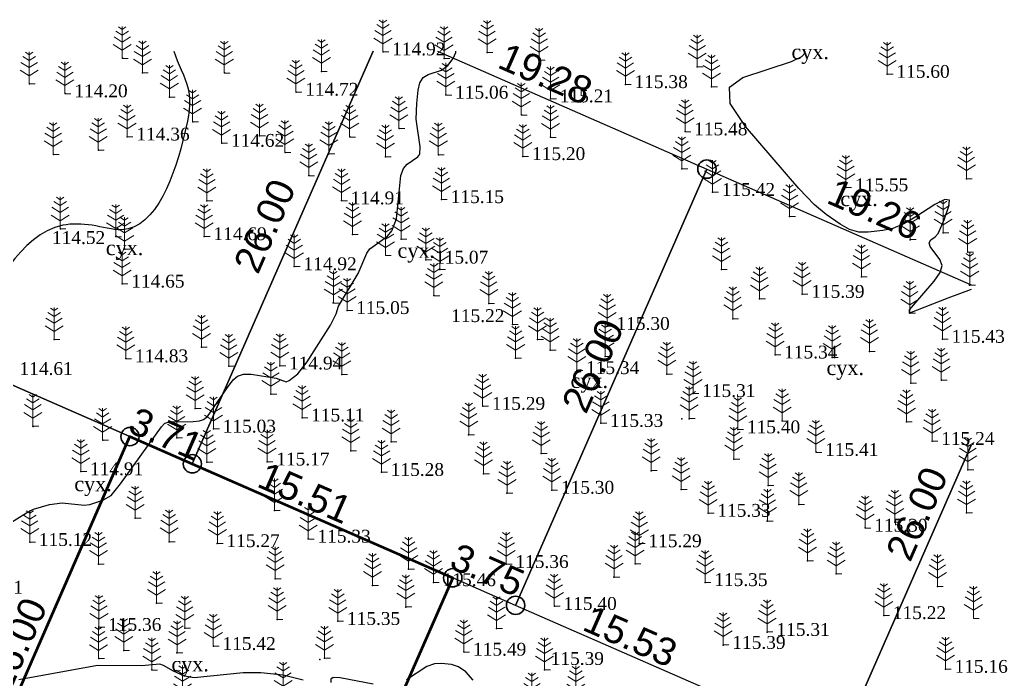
# Model space of a CAD drawing. Header units: millimetres. Extents: x 5405437 to 5405527.1, y 5524916.6 to 5524993.8.
# Drawn here: x 5405472.4 to 5405526.3, y 5524957.8 to 5524993.8 of the extents above; entities that cross this region are included whole.
import ezdxf
from ezdxf.enums import TextEntityAlignment as Align

# ---------------------------------------------------------------- set-up
doc = ezdxf.new("R2010")
doc.units = ezdxf.units.MM
for name, color, linetype in [('горизонтали', 42, 'Continuous'), ('Ділянки_Межі', 10, 'Continuous'), ('надписи', 7, 'Continuous'), ('отметки', 7, 'Continuous'), ('промеры', 185, 'Continuous'), ('Растительность', 7, 'Continuous')]:
    doc.layers.add(name, color=color, linetype=linetype)
doc.layers.add('ТОЧКИ', color=7, linetype='Continuous', lineweight=30)
doc.styles.get("Standard").update_dxf_attribs({"font": 'arial.ttf'})
doc.styles.add('times', font='times.ttf')

# ---------------------------------------------------------------- blocks, each defined once
blk = doc.blocks.new('A$C51FE15A3')
at = {"layer": 'Растительность', "color": 94, "lineweight": 0}
for points in [[(-0.201, 1.726), (0, 1.584), (0.201, 1.726)], [(0, 1.75), (0, 0), (0.319, 0)], [(-0.447, 1.172), (0, 0.895), (0.447, 1.172)], [(-0.343, 1.489), (0, 1.267), (0.343, 1.489)], [(-0.493, 0.753), (0, 0.444), (0.493, 0.753)]]:
    blk.add_lwpolyline(points, dxfattribs=at)

msp = doc.modelspace()

# ---------------------------------------------------------------- linework, layer by layer
at = {"layer": 'горизонтали', "color": 32}
for points in [[(5405471.747, 5524966.242, 115), (5405472.797, 5524966.902, 115), (5405473.187, 5524967.092, 115), (5405474.057, 5524967.362, 115), (5405474.747, 5524967.452, 115), (5405475.947, 5524967.322, 115), (5405476.257, 5524967.352, 115), (5405476.977, 5524967.592, 115), (5405477.427, 5524967.842, 115), (5405477.927, 5524968.472, 115), (5405480.167, 5524971.592, 115), (5405480.337, 5524971.772, 115), (5405480.547, 5524971.872, 115), (5405481.897, 5524971.892, 115), (5405482.247, 5524971.922, 115), (5405482.467, 5524971.992, 115), (5405482.677, 5524972.152, 115), (5405483.767, 5524973.742, 115), (5405484.077, 5524974.152, 115), (5405484.317, 5524974.362, 115), (5405484.647, 5524974.472, 115), (5405485.057, 5524974.462, 115), (5405486.437, 5524974.252, 115), (5405486.977, 5524974.052, 115), (5405487.137, 5524974.112, 115), (5405487.607, 5524974.492, 115), (5405488.117, 5524975.132, 115), (5405489.397, 5524977.142, 115), (5405489.707, 5524977.762, 115), (5405489.827, 5524978.172, 115), (5405490.907, 5524979.962, 115), (5405491.377, 5524981.072, 115), (5405491.547, 5524981.302, 115), (5405492.507, 5524982.002, 115), (5405492.737, 5524982.292, 115), (5405492.997, 5524982.942, 115), (5405493.237, 5524985.312, 115), (5405493.377, 5524985.692, 115), (5405493.587, 5524985.932, 115), (5405494.157, 5524986.322, 115), (5405494.267, 5524986.482, 115), (5405494.287, 5524986.882, 115), (5405494.067, 5524988.382, 115), (5405494.107, 5524989.232, 115), (5405494.187, 5524989.962, 115), (5405494.277, 5524990.372, 115), (5405494.457, 5524990.662, 115), (5405494.717, 5524990.822, 115), (5405495.447, 5524991.052, 115), (5405495.807, 5524991.322, 115), (5405496.097, 5524991.702, 115), (5405496.227, 5524992.022, 115), (5405496.238, 5524992.097, 115)], [(5405512.037, 5524987.982, 115.5), (5405511.207, 5524989.232, 115.5), (5405511.167, 5524990.122, 115.5), (5405511.907, 5524990.662, 115.5), (5405514.547, 5524991.532, 115.5), (5405515.117, 5524991.802, 115.5), (5405515.307, 5524992.002, 115.5), (5405515.307, 5524992.097, 115.5)], [(5405524.361, 5524979.083, 115.5), (5405523.087, 5524978.612, 115.5), (5405520.987, 5524977.792, 115.5), (5405520.987, 5524977.982, 115.5), (5405522.347, 5524979.542, 115.5), (5405522.677, 5524980.012, 115.5), (5405522.787, 5524980.402, 115.5), (5405522.657, 5524980.732, 115.5), (5405522.127, 5524981.432, 115.5), (5405522.077, 5524981.642, 115.5), (5405522.167, 5524981.792, 115.5), (5405522.397, 5524981.962, 115.5), (5405522.557, 5524982.142, 115.5), (5405522.887, 5524982.892, 115.5), (5405523.147, 5524983.632, 115.5), (5405523.177, 5524983.972, 115.5), (5405522.917, 5524984.002, 115.5), (5405522.377, 5524983.722, 115.5), (5405521.347, 5524983.052, 115.5), (5405520.687, 5524982.672, 115.5), (5405520.087, 5524982.422, 115.5), (5405519.537, 5524982.302, 115.5), (5405518.747, 5524982.212, 115.5), (5405518.227, 5524982.222, 115.5), (5405517.717, 5524982.362, 115.5), (5405517.207, 5524982.652, 115.5), (5405516.447, 5524983.172, 115.5), (5405515.817, 5524983.702, 115.5), (5405514.957, 5524984.592, 115.5), (5405512.037, 5524987.982, 115.5)], [(5405487.897, 5524957.762, 115.5), (5405486.817, 5524958.042, 115.5), (5405485.597, 5524958.172, 115.5), (5405484.637, 5524958.162, 115.5), (5405481.947, 5524957.892, 115.5), (5405481.427, 5524957.992, 115.5), (5405480.827, 5524958.262, 115.5), (5405480.277, 5524958.572, 115.5), (5405480.077, 5524958.632, 115.5), (5405479.087, 5524958.542, 115.5), (5405476.687, 5524958.562, 115.5), (5405472.377, 5524957.792, 115.5)], [(5405497.177, 5524957.772, 115.5), (5405496.777, 5524958.222, 115.5), (5405496.387, 5524958.502, 115.5), (5405496.007, 5524958.622, 115.5), (5405495.457, 5524958.672, 115.5), (5405495.067, 5524958.652, 115.5), (5405494.657, 5524958.512, 115.5), (5405493.547, 5524957.792, 115.5)], [(5405491.717, 5524957.552, 115.5), (5405489.917, 5524957.892, 115.5), (5405489.537, 5524957.912, 115.5), (5405489.417, 5524957.822, 115.5), (5405489.417, 5524957.632, 115.5)]]:
    msp.add_polyline3d(points, dxfattribs=at)
msp.add_open_spline([(5405480.846, 5524992.097), (5405481.046, 5524991.416), (5405481.933, 5524989.981), (5405481.276, 5524986.482), (5405479.664, 5524981.676), (5405476.395, 5524982.667), (5405472.63, 5524982.751), (5405469.845, 5524975.495), (5405461.721, 5524974.077), (5405454.931, 5524968.818), (5405448.24, 5524972.028), (5405443.578, 5524972.573), (5405441.617, 5524972.19)], degree=3, knots=[502.08732, 502.08732, 502.08732, 502.08732, 504.287382, 506.675276, 513.000573, 514.62659, 516.235076, 523.922474, 532.65983, 540.226502, 547.133951, 553.299283, 553.299283, 553.299283, 553.299283], dxfattribs=at)
at = {"layer": 'Ділянки_Межі', "lineweight": 25}
for points in [[(5405491.715, 5524992.097), (5405481.853, 5524969.573), (5405478.451, 5524971.063), (5405454.09, 5524981.728)], [(5405495.235, 5524992.097), (5405509.94, 5524985.659), (5405499.497, 5524961.849), (5405496.065, 5524963.351), (5405481.853, 5524969.573)], [(5405481.853, 5524969.573), (5405491.715, 5524992.097)], [(5405495.235, 5524992.097), (5405509.94, 5524985.659), (5405524.361, 5524979.345)], [(5405499.497, 5524961.849), (5405509.94, 5524985.659), (5405524.361, 5524979.345)], [(5405441.617, 5524959.331), (5405454.09, 5524981.728), (5405478.451, 5524971.063), (5405468.029, 5524947.243), (5405453.355, 5524953.667), (5405450.548, 5524947.255), (5405441.617, 5524951.134)], [(5405524.361, 5524970.586), (5405517.141, 5524954.124), (5405513.725, 5524955.62), (5405499.497, 5524961.849)], [(5405517.141, 5524954.124), (5405524.361, 5524970.586)]]:
    msp.add_lwpolyline(points, dxfattribs=at)
at = {"layer": 'Ділянки_Межі', "lineweight": 50}
msp.add_lwpolyline([(5405468.029, 5524947.243), (5405478.451, 5524971.063), (5405481.853, 5524969.573), (5405496.065, 5524963.351), (5405485.638, 5524939.534)], close=True, dxfattribs=at)
at = {"layer": 'Ділянки_Межі', "lineweight": 0}
msp.add_lwpolyline([(5405485.638, 5524939.534), (5405496.065, 5524963.351), (5405499.497, 5524961.849), (5405513.725, 5524955.62), (5405503.281, 5524931.809)], close=True, dxfattribs=at)
at = {"layer": 'отметки', "color": 7}
for p in [(5405492.261, 5524992.067, 114.918), (5405497.942, 5524992.022, 115.076), (5405478.042, 5524991.708, 114.308), (5405495.598, 5524991.694, 114.975), (5405500.796, 5524991.6, 115.157), (5405479.141, 5524990.91, 114.397), (5405483.612, 5524990.905, 114.629), (5405488.9, 5524990.989, 114.862), (5405509.413, 5524991.238, 115.469), (5405519.782, 5524990.84, 115.597), (5405472.964, 5524990.321, 114.126), (5405505.487, 5524990.28, 115.384), (5405474.917, 5524989.778, 114.203), (5405487.515, 5524989.866, 114.722), (5405495.695, 5524989.705, 115.058), (5405510.193, 5524990.14, 115.5), (5405480.614, 5524989.593, 114.399), (5405501.408, 5524989.502, 115.209), (5405499.816, 5524988.616, 115.135), (5405481.877, 5524988.239, 114.503), (5405493.134, 5524987.876, 114.969), (5405508.745, 5524987.702, 115.477), (5405478.301, 5524987.421, 114.363), (5405483.462, 5524987.077, 114.624), (5405485.522, 5524987.472, 114.688), (5405490.446, 5524987.414, 114.903), (5405501.401, 5524987.395, 115.196), (5405474.273, 5524986.454, 114.267), (5405476.738, 5524986.694, 114.284), (5405486.913, 5524986.566, 114.808), (5405489.311, 5524986.501, 114.871), (5405492.394, 5524986.325, 114.944), (5405495.285, 5524986.442, 115.028), (5405499.893, 5524986.352, 115.199), (5405508.567, 5524985.673, 115.491), (5405488.213, 5524985.302, 114.858), (5405524.1, 5524985.135, 115.504), (5405510.252, 5524984.397, 115.422), (5405517.522, 5524984.649, 115.548), (5405482.651, 5524983.919, 114.7), (5405489.998, 5524983.936, 114.911), (5405495.455, 5524984.004, 115.148), (5405514.446, 5524983.066, 115.468), (5405474.652, 5524982.405, 114.518), (5405522.826, 5524982.179, 115.502), (5405477.683, 5524981.973, 114.508), (5405482.507, 5524981.982, 114.686), (5405490.59, 5524982.096, 114.96), (5405493.252, 5524981.827, 115.019), (5405521.035, 5524981.807, 115.488), (5405478.17, 5524981.287, 114.55), (5405524.171, 5524981.119, 115.531), (5405494.599, 5524980.701, 115.068), (5405487.419, 5524980.342, 114.921), (5405495.365, 5524980.174, 115.149), (5405510.734, 5524980.184, 115.371), (5405518.373, 5524979.784, 115.456), (5405478.021, 5524979.393, 114.646), (5405524.275, 5524979.332, 115.508), (5405495.044, 5524978.751, 115.117), (5405512.806, 5524978.573, 115.394), (5405515.134, 5524978.833, 115.394), (5405489.548, 5524978.356, 114.975), (5405490.298, 5524977.95, 115.045), (5405498.031, 5524978.327, 115.221), (5405511.353, 5524977.492, 115.322), (5405521.01, 5524977.796, 115.501), (5405499.322, 5524977.169, 115.249), (5405504.503, 5524977.084, 115.296), (5405474.315, 5524976.357, 114.684), (5405500.701, 5524976.364, 115.289), (5405522.791, 5524976.382, 115.433), (5405482.354, 5524975.945, 114.927), (5405501.391, 5524975.777, 115.293), (5405518.808, 5524975.71, 115.402), (5405478.219, 5524975.315, 114.832), (5405499.497, 5524975.338, 115.308), (5405504.394, 5524975.429, 115.352), (5405513.656, 5524975.523, 115.337), (5405516.779, 5524975.377, 115.35), (5405483.845, 5524974.902, 114.976), (5405486.633, 5524974.924, 114.944), (5405502.841, 5524974.672, 115.339), (5405490.006, 5524974.448, 115.094), (5405507.754, 5524974.472, 115.319), (5405522.734, 5524974.141, 115.351), (5405521.063, 5524973.972, 115.315), (5405486.137, 5524973.371, 115.078), (5405509.18, 5524973.42, 115.308), (5405482.013, 5524972.591, 114.962), (5405497.704, 5524972.72, 115.286), (5405487.84, 5524972.088, 115.113), (5405508.573, 5524972.034, 115.33), (5405508.97, 5524972.036, 115.329), (5405514.039, 5524971.913, 115.348), (5405473.151, 5524971.631, 114.707), (5405473.162, 5524971.619, 114.693), (5405483.012, 5524971.478, 115.028), (5405504.147, 5524971.79, 115.325), (5405511.622, 5524971.438, 115.402), (5405520.833, 5524971.861, 115.279), (5405476.961, 5524970.864, 114.907), (5405481.001, 5524970.988, 115.045), (5405496.936, 5524971.147, 115.201), (5405490.505, 5524970.29, 115.208), (5405492.698, 5524970.772, 115.174), (5405522.228, 5524970.807, 115.242), (5405500.899, 5524970.128, 115.353), (5405511.415, 5524969.825, 115.357), (5405515.894, 5524970.205, 115.407), (5405482.649, 5524969.664, 115.132), (5405485.935, 5524969.682, 115.165), (5405524.183, 5524969.254, 115.235), (5405475.767, 5524969.152, 114.911), (5405492.183, 5524969.113, 115.276), (5405497.753, 5524969.03, 115.289), (5405506.904, 5524969.197, 115.365), (5405501.471, 5524968.142, 115.302), (5405508.538, 5524968.173, 115.355), (5405513.277, 5524968.395, 115.392), (5405499.025, 5524967.97, 115.259), (5405514.95, 5524967.357, 115.315), (5405478.739, 5524966.605, 115.074), (5405486.333, 5524967.018, 115.26), (5405510.006, 5524966.884, 115.333), (5405524.105, 5524966.898, 115.226), (5405513.235, 5524966.436, 115.358), (5405518.571, 5524966.071, 115.302), (5405520.188, 5524966.387, 115.262), (5405488.184, 5524965.473, 115.326), (5405472.978, 5524965.292, 115.12), (5405480.594, 5524965.322, 115.182), (5405483.216, 5524965.227, 115.271), (5405506.247, 5524965.223, 115.29), (5405476.733, 5524964.089, 115.151), (5405493.661, 5524963.824, 115.374), (5405498.986, 5524964.088, 115.358), (5405506.018, 5524964.106, 115.355), (5405515.429, 5524964.284, 115.223), (5405486.379, 5524963.299, 115.295), (5405504.866, 5524963.386, 115.315), (5405516.985, 5524963.564, 115.313), (5405491.687, 5524962.941, 115.329), (5405495.015, 5524963.098, 115.463), (5405509.841, 5524963.102, 115.351), (5405522.516, 5524962.877, 115.176), (5405479.901, 5524961.959, 115.216), (5405493.513, 5524961.756, 115.453), (5405501.612, 5524961.802, 115.401), (5405519.588, 5524961.3, 115.217), (5405476.759, 5524960.654, 115.36), (5405481.445, 5524960.599, 115.313), (5405486.484, 5524961.085, 115.311), (5405489.793, 5524960.981, 115.354), (5405498.457, 5524960.578, 115.406), (5405513.234, 5524960.383, 115.306), (5405483.002, 5524959.615, 115.422), (5405510.825, 5524959.675, 115.385), (5405478.113, 5524959.389, 115.394), (5405481.015, 5524959.255, 115.456), (5405496.673, 5524959.304, 115.488), (5405476.744, 5524958.945, 115.455), (5405488.806, 5524958.892, 115.408), (5405489.067, 5524958.958, 115.45), (5405479.64, 5524958.321, 115.526), (5405501.077, 5524958.334, 115.391), (5405522.955, 5524958.369, 115.164)]:
    msp.add_point(p, dxfattribs=at)
at = {"layer": 'ТОЧКИ'}
for centre in [(5405509.94, 5524985.659), (5405478.451, 5524971.063, 107.24), (5405481.853, 5524969.573, 107.24), (5405496.065, 5524963.351, 107.24), (5405499.497, 5524961.849, 107.24)]:
    msp.add_circle(centre, 0.5, dxfattribs=at)

# ---------------------------------------------------------------- block references
at = {"layer": 'Растительность', "color": 7}
for p in [(5405492.26, 5524992.06, 114.92), (5405497.94, 5524992.02, 115.08), (5405478.03, 5524991.7, 114.31), (5405495.59, 5524991.69, 114.97), (5405500.79, 5524991.6, 115.16), (5405509.41, 5524991.24, 115.47), (5405479.13, 5524990.91, 114.4), (5405483.6, 5524990.9, 114.63), (5405488.9, 5524990.99, 114.86), (5405519.78, 5524990.84, 115.6), (5405472.95, 5524990.31, 114.13), (5405505.49, 5524990.28, 115.38), (5405510.19, 5524990.14, 115.5), (5405474.9, 5524989.77, 114.2), (5405480.6, 5524989.59, 114.4), (5405487.51, 5524989.86, 114.72), (5405495.69, 5524989.7, 115.06), (5405501.41, 5524989.5, 115.21), (5405499.81, 5524988.61, 115.13), (5405481.87, 5524988.23, 114.5), (5405478.29, 5524987.42, 114.36), (5405485.52, 5524987.47, 114.69), (5405490.44, 5524987.41, 114.9), (5405493.13, 5524987.87, 114.97), (5405508.75, 5524987.7, 115.48), (5405483.45, 5524987.07, 114.62), (5405501.4, 5524987.39, 115.2), (5405474.26, 5524986.45, 114.27), (5405476.72, 5524986.69, 114.28), (5405486.91, 5524986.56, 114.81), (5405489.31, 5524986.5, 114.87), (5405492.39, 5524986.32, 114.94), (5405495.28, 5524986.44, 115.03), (5405499.89, 5524986.35, 115.2), (5405488.21, 5524985.3, 114.86), (5405508.57, 5524985.67, 115.49), (5405524.1, 5524985.13, 115.5), (5405510.25, 5524984.4, 115.42), (5405517.52, 5524984.65, 115.55), (5405482.65, 5524983.92, 114.7), (5405490, 5524983.93, 114.91), (5405495.45, 5524984, 115.15), (5405514.45, 5524983.07, 115.47), (5405474.64, 5524982.4, 114.52), (5405490.59, 5524982.09, 114.96), (5405522.83, 5524982.18, 115.5), (5405477.67, 5524981.97, 114.51), (5405482.5, 5524981.98, 114.69), (5405493.25, 5524981.83, 115.02), (5405521.04, 5524981.81, 115.49), (5405478.16, 5524981.28, 114.55), (5405492.396, 5524980.944), (5405524.17, 5524981.12, 115.53), (5405494.6, 5524980.7, 115.07), (5405487.42, 5524980.34, 114.92), (5405495.36, 5524980.17, 115.15), (5405510.73, 5524980.18, 115.37), (5405478.02, 5524979.39, 114.65), (5405518.37, 5524979.78, 115.46), (5405524.28, 5524979.33, 115.51), (5405515.13, 5524978.83, 115.39), (5405489.55, 5524978.35, 114.97), (5405495.04, 5524978.75, 115.12), (5405498.03, 5524978.33, 115.22), (5405512.81, 5524978.57, 115.39), (5405490.3, 5524977.95, 115.05), (5405521.01, 5524977.8, 115.5), (5405499.32, 5524977.17, 115.25), (5405511.35, 5524977.49, 115.32), (5405504.5, 5524977.08, 115.3), (5405474.31, 5524976.35, 114.68), (5405500.7, 5524976.36, 115.29), (5405522.79, 5524976.38, 115.43), (5405482.35, 5524975.94, 114.93), (5405501.39, 5524975.78, 115.29), (5405518.81, 5524975.71, 115.4), (5405478.22, 5524975.31, 114.83), (5405499.5, 5524975.34, 115.31), (5405504.39, 5524975.43, 115.35), (5405513.66, 5524975.52, 115.34), (5405516.78, 5524975.38, 115.35), (5405483.84, 5524974.9, 114.98), (5405486.63, 5524974.92, 114.94), (5405502.84, 5524974.67, 115.34), (5405507.75, 5524974.47, 115.32), (5405490.01, 5524974.45, 115.09), (5405521.06, 5524973.97, 115.31), (5405522.73, 5524974.14, 115.35), (5405509.18, 5524973.42, 115.31), (5405486.14, 5524973.37, 115.08), (5405482.01, 5524972.59, 114.96), (5405497.7, 5524972.72, 115.29), (5405487.84, 5524972.09, 115.11), (5405504.15, 5524971.79, 115.33), (5405508.97, 5524972.04, 115.33), (5405514.04, 5524971.91, 115.35), (5405520.83, 5524971.86, 115.28), (5405473.15, 5524971.63, 114.71), (5405483.01, 5524971.48, 115.03), (5405511.62, 5524971.44, 115.4), (5405476.96, 5524970.86, 114.91), (5405481, 5524970.99, 115.05), (5405492.7, 5524970.77, 115.17), (5405496.94, 5524971.15, 115.2), (5405522.23, 5524970.81, 115.24), (5405490.5, 5524970.29, 115.21), (5405515.89, 5524970.2, 115.41), (5405482.65, 5524969.66, 115.13), (5405485.93, 5524969.68, 115.17), (5405500.9, 5524970.13, 115.35), (5405511.41, 5524969.83, 115.36), (5405475.77, 5524969.15, 114.91), (5405492.18, 5524969.11, 115.28), (5405506.9, 5524969.2, 115.37), (5405524.18, 5524969.25, 115.24), (5405497.75, 5524969.03, 115.29), (5405501.47, 5524968.14, 115.3), (5405508.54, 5524968.17, 115.35), (5405513.28, 5524968.39, 115.39), (5405499.03, 5524967.97, 115.26), (5405486.33, 5524967.02, 115.26), (5405514.95, 5524967.36, 115.32), (5405478.74, 5524966.6, 115.07), (5405510.01, 5524966.88, 115.33), (5405513.24, 5524966.44, 115.36), (5405520.19, 5524966.39, 115.26), (5405524.11, 5524966.9, 115.23), (5405518.57, 5524966.07, 115.3), (5405480.59, 5524965.32, 115.18), (5405488.18, 5524965.47, 115.33), (5405472.98, 5524965.29, 115.12), (5405483.22, 5524965.23, 115.27), (5405506.25, 5524965.22, 115.29), (5405515.43, 5524964.28, 115.22), (5405476.73, 5524964.09, 115.15), (5405493.66, 5524963.82, 115.37), (5405498.99, 5524964.09, 115.36), (5405506.02, 5524964.11, 115.35), (5405486.38, 5524963.3, 115.29), (5405504.87, 5524963.39, 115.31), (5405516.99, 5524963.56, 115.31), (5405491.69, 5524962.94, 115.33), (5405495.01, 5524963.1, 115.46), (5405509.84, 5524963.1, 115.35), (5405522.52, 5524962.88, 115.18), (5405479.9, 5524961.96, 115.22), (5405493.51, 5524961.76, 115.45), (5405501.61, 5524961.8, 115.4), (5405486.48, 5524961.08, 115.31), (5405519.59, 5524961.3, 115.22), (5405524.48, 5524961.14, 115.19), (5405476.76, 5524960.65, 115.36), (5405481.44, 5524960.6, 115.31), (5405489.79, 5524960.98, 115.35), (5405498.46, 5524960.58, 115.41), (5405513.22, 5524960.4, 115.31), (5405478.11, 5524959.39, 115.39), (5405483, 5524959.62, 115.42), (5405510.82, 5524959.7, 115.39), (5405476.74, 5524958.94, 115.46), (5405481.02, 5524959.25, 115.46), (5405489.07, 5524958.96, 115.45), (5405496.67, 5524959.3, 115.49), (5405479.64, 5524958.32, 115.53), (5405501.08, 5524958.33, 115.39), (5405522.96, 5524958.37, 115.16), (5405481.32, 5524956.82, 115.55), (5405486.81, 5524957, 115.57), (5405502.79, 5524956.79, 115.4), (5405500.39, 5524956.42, 115.46)]:
    msp.add_blockref('A$C51FE15A3', p, dxfattribs=at)

# ---------------------------------------------------------------- texts
at = {"layer": 'надписи', "color": 7, "style": 'times'}
for p in [(5405514.555, 5524992.461, 111.861), (5405517.219, 5524984.439, 111.861), (5405477.132, 5524981.763, 111.861), (5405493.053, 5524981.617, 111.861), (5405516.466, 5524975.218, 111.861), (5405502.497, 5524974.513, 111.861), (5405475.412, 5524968.879, 111.861), (5405480.712, 5524959.045, 111.861)]:
    msp.add_text('сух.', height=0.8, dxfattribs=at).set_placement(p, align=Align.TOP_LEFT)
at = {"layer": 'отметки', "color": 7, "style": 'times'}
for s, p in [('114.92', (5405492.761, 5524992.567, 114.918)), ('115.60', (5405520.282, 5524991.34, 115.597)), ('115.38', (5405505.987, 5524990.78, 115.384)), ('114.20', (5405475.417, 5524990.278, 114.203)), ('114.72', (5405488.015, 5524990.366, 114.722)), ('115.06', (5405496.195, 5524990.205, 115.058)), ('115.21', (5405501.908, 5524990.002, 115.209)), ('115.48', (5405509.245, 5524988.202, 115.477)), ('114.36', (5405478.801, 5524987.921, 114.363)), ('114.62', (5405483.962, 5524987.577, 114.624)), ('115.20', (5405500.393, 5524986.852, 115.199)), ('115.42', (5405510.752, 5524984.897, 115.422)), ('115.55', (5405518.022, 5524985.149, 115.548)), ('114.91', (5405490.498, 5524984.436, 114.911)), ('115.15', (5405495.955, 5524984.504, 115.148)), ('114.52', (5405474.193, 5524982.272, 114.518)), ('114.69', (5405483.007, 5524982.482, 114.686)), ('115.07', (5405495.099, 5524981.201, 115.068)), ('114.92', (5405487.919, 5524980.842, 114.921)), ('114.65', (5405478.521, 5524979.893, 114.646)), ('115.39', (5405515.634, 5524979.333, 115.394)), ('115.05', (5405490.798, 5524978.45, 115.045)), ('115.22', (5405495.982, 5524978.011, 115.221)), ('115.30', (5405505.003, 5524977.584, 115.296)), ('115.43', (5405523.291, 5524976.882, 115.433)), ('114.83', (5405478.719, 5524975.815, 114.832)), ('115.34', (5405514.156, 5524976.023, 115.337)), ('114.61', (5405472.421, 5524975.123, 114.608)), ('114.94', (5405487.133, 5524975.424, 114.944)), ('115.34', (5405503.341, 5524975.172, 115.339)), ('115.31', (5405509.68, 5524973.92, 115.308)), ('115.29', (5405498.204, 5524973.22, 115.286)), ('115.11', (5405488.34, 5524972.588, 115.113)), ('115.03', (5405483.512, 5524971.978, 115.028)), ('115.33', (5405504.647, 5524972.29, 115.325)), ('115.40', (5405512.122, 5524971.938, 115.402)), ('115.24', (5405522.728, 5524971.307, 115.242)), ('115.41', (5405516.394, 5524970.705, 115.407)), ('115.17', (5405486.435, 5524970.182, 115.165)), ('114.91', (5405476.267, 5524969.652, 114.911)), ('115.28', (5405492.683, 5524969.613, 115.276)), ('115.30', (5405501.971, 5524968.642, 115.302)), ('115.33', (5405510.506, 5524967.384, 115.333)), ('115.30', (5405519.071, 5524966.571, 115.302)), ('115.33', (5405488.684, 5524965.973, 115.326)), ('115.12', (5405473.478, 5524965.792, 115.12)), ('115.27', (5405483.716, 5524965.727, 115.271)), ('115.29', (5405506.747, 5524965.723, 115.29)), ('115.36', (5405499.486, 5524964.588, 115.358)), ('115.46', (5405495.515, 5524963.598, 115.463)), ('115.35', (5405510.341, 5524963.602, 115.351)), ('115.31', (5405469.703, 5524963.189, 115.315)), ('115.40', (5405502.112, 5524962.302, 115.401)), ('115.22', (5405520.088, 5524961.8, 115.217)), ('115.36', (5405477.259, 5524961.154, 115.36)), ('115.35', (5405490.293, 5524961.481, 115.354)), ('115.31', (5405513.734, 5524960.883, 115.306)), ('115.42', (5405483.502, 5524960.115, 115.422)), ('115.39', (5405511.325, 5524960.175, 115.385)), ('115.49', (5405497.173, 5524959.804, 115.488)), ('115.39', (5405501.412, 5524959.3, 115.391)), ('115.16', (5405523.455, 5524958.869, 115.164))]:
    msp.add_text(s, height=0.7, dxfattribs=at).set_placement(p, align=Align.TOP_LEFT)
at = {"layer": 'промеры', "char_height": 1.5, "attachment_point": 1}
for s, insert, rotation in [('19.28', (5405499.037, 5524992.6), 336.3558), ('26.00', (5405484.061, 5524980.46), 66.3795), ('19.26', (5405516.994, 5524985.214), 336.3558), ('26.00', (5405501.965, 5524972.833, 107.24), 66.3795), ('3.71', (5405478.858, 5524972.716), 336.3558), ('15.51', (5405485.907, 5524969.732), 336.3558), ('26.00', (5405519.659, 5524964.752), 66.3795), ('3.75', (5405496.397, 5524965.293), 336.3558), ('26.00', (5405470.501, 5524957.613), 66.3795), ('15.53', (5405503.666, 5524961.907), 336.3558)]:
    msp.add_mtext(s, dxfattribs=dict(at, insert=insert, rotation=rotation))

doc.saveas('drawing.dxf')
